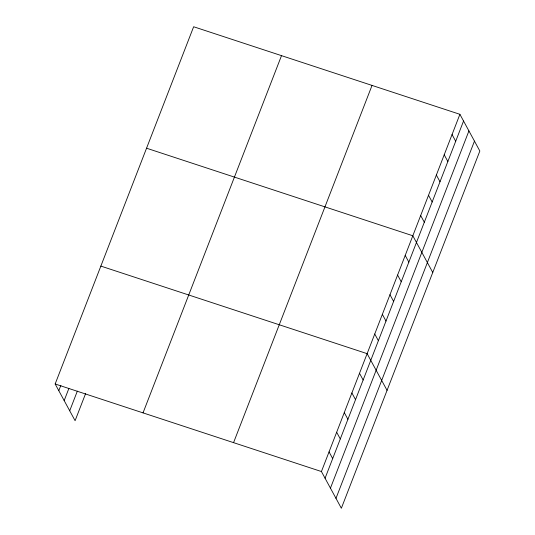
<?xml version="1.0" encoding="UTF-8"?>
<svg xmlns="http://www.w3.org/2000/svg" width="535" height="535" viewBox="0 0 535 535"><rect width="100%" height="100%" fill="white"/><g stroke="black" fill="none" stroke-linecap="round" stroke-linejoin="round"><path stroke-width="0.8" d="M55.158 383.983L193.643 26.75L459.906 114.309L479.841 151.017L341.357 508.25L321.428 471.542L55.158 383.983L75.094 420.691L85.64 393.486M58.796 390.684L60.85 385.394M64.173 400.588L68.861 388.497M69.717 410.793L77.328 391.145M143.026 412.88L281.51 55.647M233.561 442.646L372.039 85.413M321.428 471.542L459.906 114.309M325.066 478.243L463.551 121.01M330.443 488.141L468.928 130.908M335.98 498.346L474.465 141.113M146.557 148.208L412.826 235.768L432.755 272.475M100.861 266.096L367.124 353.655L387.059 390.363M452.062 134.552L455.7 141.253M444.217 154.796L447.855 161.496M436.366 175.039L440.004 181.739M428.522 195.282L432.16 201.983M420.67 215.525L424.308 222.226M405.209 255.416L408.847 262.117M397.592 275.064L401.23 281.764M389.975 294.711L393.613 301.412M382.358 314.359L385.996 321.06M374.741 334.007L378.379 340.708M359.507 373.303L363.145 380.004M351.89 392.951L355.534 399.652M344.279 412.599L347.917 419.3M336.662 432.247L340.3 438.947M329.045 451.894L332.683 458.595"/></g></svg>
